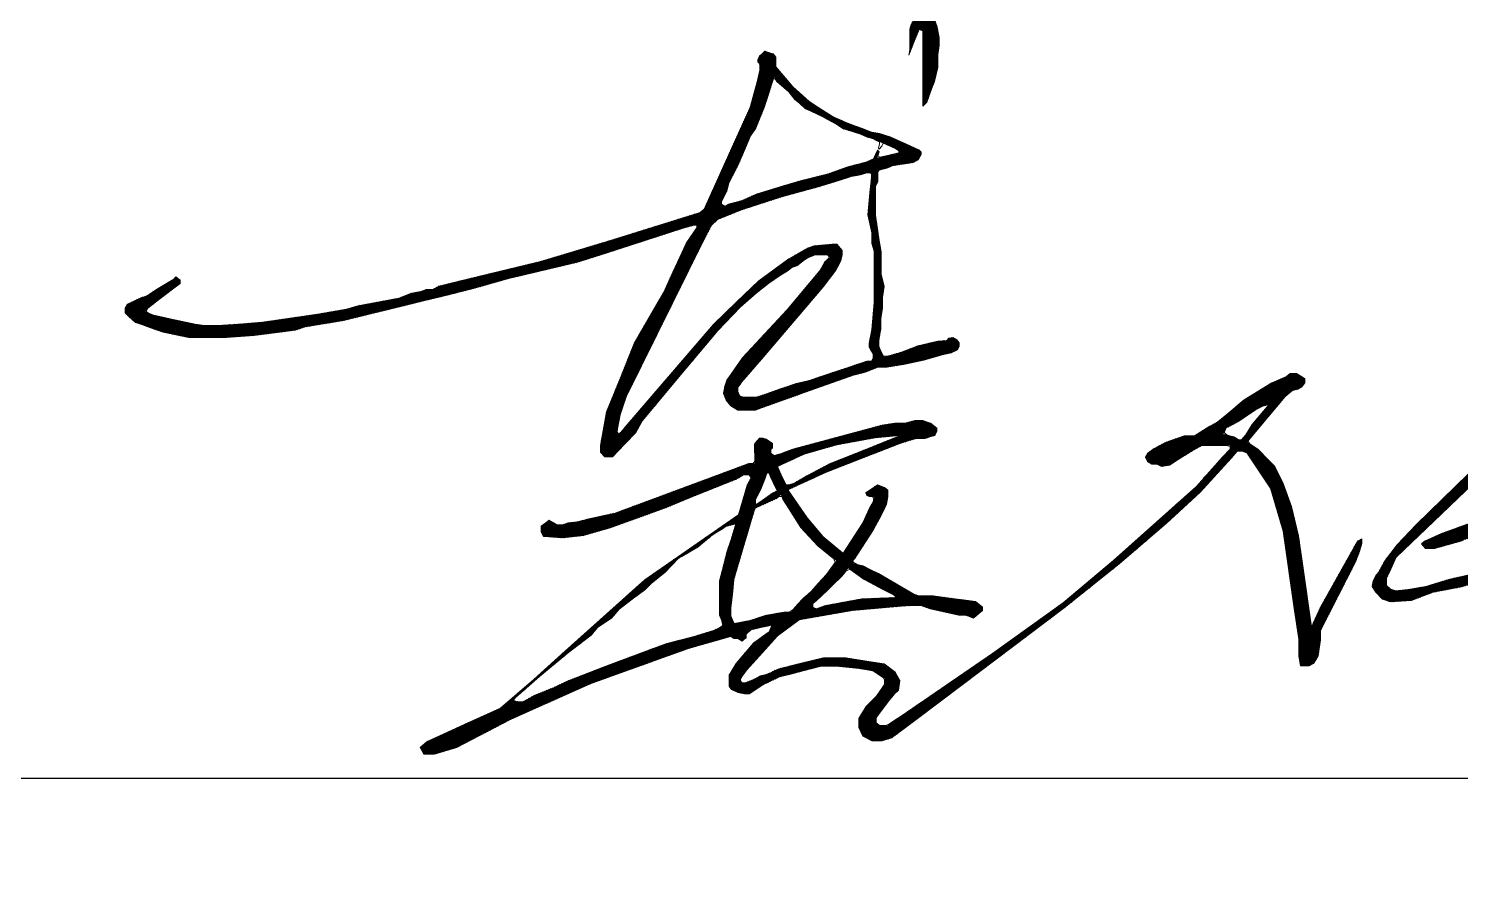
# Model space of a CAD drawing. Extents: x -149393 to 1177518, y -366685 to 296590.
# Drawn here: x 1005909 to 1008595, y 217179 to 218786 of the extents above; entities that cross this region are included whole.
import ezdxf

# ---------------------------------------------------------------- set-up
doc = ezdxf.new("R2010")
doc.units = 0
doc.header["$LTSCALE"] = 1000
doc.header["$MEASUREMENT"] = 0
doc.layers.add('LAYER6', color=6, linetype='CONTINUOUS')
doc.layers.add('PUB_TITLE', color=253, linetype='CONTINUOUS')
pattern_1 = [(45, (0, 0), (-2.24506403027, 2.24506403027), [])]

# ---------------------------------------------------------------- blocks, each defined once
blk = doc.blocks.new('trytuiyiu')
at = {"layer": 'LAYER6', "lineweight": 0}
h = blk.add_hatch(dxfattribs=at)
h.set_pattern_fill('ANSI31', color=0)
h.set_pattern_definition(pattern_1)
h.paths.add_polyline_path([(-71802226.2, -77529933.6), (-71802221.3, -77529899.8), (-71802221.3, -77529869.6), (-71802230.1, -77529825.8), (-71802235.4, -77529805.4), (-71802235.4, -77529788.1), (-71802249.9, -77529759.7), (-71802268.6, -77529746.4), (-71802285.2, -77529734.6), (-71802300, -77529734.6), (-71802315.8, -77529757), (-71802315.8, -77529772.5), (-71802315.8, -77529790.5), (-71802315.8, -77529804.2), (-71802322.6, -77529818.3), (-71802329.3, -77529839.5), (-71802329.3, -77529848.7), (-71802329.3, -77529882.2), (-71802329.3, -77529926.7), (-71802309, -77529875.1), (-71802295.3, -77529840.2), (-71802281.6, -77529845.6), (-71802281.6, -77529868.7), (-71802281.6, -77529934.3), (-71802281.6, -77529973.6), (-71802281.6, -77530053.5), (-71802281.6, -77530077.8), (-71802281.6, -77530104.2), (-71802281.6, -77530122.7), (-71802266.2, -77530107.8), (-71802251.2, -77530066.4), (-71802238.7, -77530031.9), (-71802226.2, -77529980.5)])
h.paths.add_polyline_path([(-71802922.8, -77531439.1), (-71802936.3, -77531444.6), (-71803414.8, -77531621.7), (-71803456.6, -77531631.1), (-71803512.4, -77531643.6), (-71803553.1, -77531653.6), (-71803588.2, -77531658), (-71803607.9, -77531664.6), (-71803629.7, -77531664.6), (-71803640.5, -77531658.3), (-71803658.2, -77531648), (-71803669.8, -77531658.3), (-71803687.5, -77531670.7), (-71803687.5, -77531692.2), (-71803678.6, -77531707.7), (-71803607.7, -77531713.4), (-71803532, -77531704.6), (-71803433.6, -77531676.4), (-71803229.1, -77531603.1), (-71803128.3, -77531560.5), (-71802972, -77531498.6), (-71802942.4, -77531481.6), (-71802921.7, -77531481.6), (-71802914.4, -77531491.9), (-71802928.4, -77531518.5), (-71802960, -77531628.1), (-71803306.1, -77531867.7), (-71803598.9, -77532130.8), (-71803714.5, -77532234.8), (-71803838, -77532341), (-71803970.8, -77532401.1), (-71804107.5, -77532462.8), (-71804133, -77532485.9), (-71804119.8, -77532510.5), (-71804081.2, -77532510.5), (-71803998.5, -77532485), (-71803800.3, -77532381.7), (-71803503.2, -77532249.1), (-71803144.8, -77532120.6), (-71802989.1, -77532075.9), (-71802978.1, -77532083.5), (-71802962.7, -77532083.5), (-71802946.7, -77532093.3), (-71802932.8, -77532081.8), (-71802932.8, -77532068.1), (-71802915.3, -77532052.4), (-71802904.2, -77532049.8), (-71802884.9, -77532045.2), (-71802859.6, -77532039.2), (-71802836.6, -77532033.7), (-71802847.8, -77532059), (-71802872, -77532076.5), (-71802905.6, -77532100.7), (-71802969.2, -77532175.7), (-71802995.4, -77532219.5), (-71802995.4, -77532239.4), (-71802995.4, -77532259), (-71802986.1, -77532271.8), (-71802963, -77532282.8), (-71802937.9, -77532287.9), (-71802921.5, -77532287.9), (-71802903.8, -77532276.3), (-71802870.9, -77532254.8), (-71802844.4, -77532242.1), (-71802809, -77532225.1), (-71802768.2, -77532214.7), (-71802727.3, -77532204.2), (-71802655.8, -77532186), (-71802599.3, -77532186), (-71802516.8, -77532194), (-71802464.2, -77532203.3), (-71802440.4, -77532218.8), (-71802422.7, -77532230.3), (-71802422.7, -77532253.1), (-71802430, -77532264.1), (-71802451.9, -77532296.9), (-71802490.3, -77532334.5), (-71802517, -77532378.5), (-71802517, -77532412.2), (-71802502.9, -77532443.6), (-71802469.2, -77532460.8), (-71802430.8, -77532460.8), (-71802396.5, -77532450.3), (-71802355.3, -77532419.3), (-71802311.1, -77532386), (-71802136.8, -77532254.7), (-71801951.3, -77532115), (-71801765.3, -77531974.8), (-71801557.6, -77531809.4), (-71801383.3, -77531659), (-71801259.7, -77531544.6), (-71801144.7, -77531419.4), (-71801123.3, -77531394.2), (-71801103.9, -77531394.2), (-71801086.3, -77531401.2), (-71801000.8, -77531529.7), (-71800953.6, -77531689.1), (-71800911.4, -77531981.8), (-71800896.3, -77532085.8), (-71800896.3, -77532147.9), (-71800890.1, -77532184.4), (-71800876.5, -77532184.4), (-71800857.5, -77532184.4), (-71800841.9, -77532175.7), (-71800833.4, -77532161.9), (-71800824.8, -77532147.9), (-71800816, -77532089.3), (-71800816, -77532053.9), (-71800686.7, -77531801.3), (-71800672.5, -77531763.7), (-71800663.3, -77531733.6), (-71800663.3, -77531716.4), (-71800680.1, -77531725.5), (-71800816.2, -77531968.9), (-71800843, -77532027.5), (-71800846.8, -77532040.2), (-71800850.4, -77532032.4), (-71800878.5, -77531833.9), (-71800896.6, -77531705.9), (-71800922.6, -77531597.3), (-71800954.1, -77531513.1), (-71800984.8, -77531450.2), (-71801006.1, -77531428.1), (-71801046.3, -77531386.4), (-71801085, -77531361.7), (-71801080.1, -77531352.2), (-71800946.4, -77531192.4), (-71800931.1, -77531179.8), (-71800919.6, -77531170.5), (-71800899.8, -77531166), (-71800884.5, -77531156.9), (-71800873.5, -77531142), (-71800873.5, -77531126.8), (-71800882.1, -77531121.6), (-71800904.7, -77531107.7), (-71800927.2, -77531107.7), (-71800940.8, -77531118.8), (-71800995.4, -77531142.7), (-71801096.9, -77531204.8), (-71801118.8, -77531223.1), (-71801147.8, -77531247.3), (-71801193.9, -77531286), (-71801224.1, -77531302.2), (-71801279.9, -77531337.5), (-71801318.1, -77531337.5), (-71801352.2, -77531349.3), (-71801387.3, -77531361.5), (-71801428.4, -77531383.7), (-71801452, -77531400.7), (-71801461, -77531415.7), (-71801453, -77531431.7), (-71801437.4, -77531442.1), (-71801418.6, -77531442.1), (-71801401.9, -77531450.4), (-71801372.2, -77531444.9), (-71801358.8, -77531436.2), (-71801339.7, -77531423.7), (-71801299, -77531399.3), (-71801272.9, -77531383.7), (-71801252.8, -77531373), (-71801214.5, -77531373), (-71801182.2, -77531373), (-71801149.2, -77531373), (-71801149.2, -77531386.5), (-71801177.2, -77531416.4), (-71801273.3, -77531523.4), (-71801578.7, -77531797), (-71801764.8, -77531952.9), (-71802024.1, -77532139.5), (-71802361.4, -77532369.9), (-71802387.8, -77532386.8), (-71802413.3, -77532404.6), (-71802428.7, -77532404.6), (-71802441.5, -77532404.6), (-71802448.3, -77532398.5), (-71802452.7, -77532394.6), (-71802452.7, -77532386.1), (-71802452.7, -77532376.5), (-71802445.2, -77532363.9), (-71802408.5, -77532316.5), (-71802395.9, -77532300.3), (-71802385.1, -77532288.3), (-71802371.3, -77532273.6), (-71802365.4, -77532238.1), (-71802383.2, -77532207.5), (-71802423.6, -77532177.8), (-71802487.4, -77532167.4), (-71802566, -77532154.6), (-71802646.9, -77532154.6), (-71802729.8, -77532175.2), (-71802812.3, -77532195.7), (-71802828.7, -77532202.5), (-71802842.3, -77532210.3), (-71802862.9, -77532218.3), (-71802879.4, -77532221.2), (-71802902.8, -77532233.7), (-71802916.6, -77532239.8), (-71802926.3, -77532243.2), (-71802938.8, -77532248.6), (-71802955.4, -77532242), (-71802950.6, -77532228.1), (-71802930.5, -77532200.2), (-71802895, -77532160.8), (-71802816.5, -77532073.5), (-71802737.4, -77532014.6), (-71802541.9, -77531981.2), (-71802360.9, -77531965), (-71802323.4, -77531962.7), (-71802288.1, -77531962.7), (-71802254.8, -77531974.4), (-71802216, -77531983), (-71802150.3, -77531997.5), (-71802126, -77531997.5), (-71802113.2, -77532002.2), (-71802095.3, -77532008.8), (-71802086, -77532001.2), (-71802074.4, -77531991.7), (-71802061.1, -77531980.9), (-71802061.1, -77531968.6), (-71802087.3, -77531947.4), (-71802122.3, -77531942.8), (-71802182.8, -77531934.7), (-71802243.3, -77531926.7), (-71802296.1, -77531926.7), (-71802314.1, -77531920.6), (-71802343.6, -77531903.6), (-71802445.1, -77531845), (-71802475.6, -77531830), (-71802500.7, -77531816.7), (-71802537.4, -77531807.8), (-71802537.4, -77531794.3), (-71802532.9, -77531790), (-71802521.9, -77531772.9), (-71802463.2, -77531681.8), (-71802440.6, -77531641.7), (-71802426.8, -77531613.4), (-71802415.3, -77531589.6), (-71802410.5, -77531561.7), (-71802410.5, -77531537.9), (-71802422.5, -77531528.2), (-71802447.1, -77531518.4), (-71802457.5, -77531523.9), (-71802468.1, -77531531.3), (-71802491.4, -77531547.6), (-71802487.2, -77531557.4), (-71802479.1, -77531560.5), (-71802459.6, -77531560.5), (-71802464.6, -77531581.2), (-71802476.4, -77531600.8), (-71802503.1, -77531660.2), (-71802574.6, -77531770.4), (-71802648.1, -77531709.3), (-71802707.8, -77531640), (-71802778.8, -77531536.4), (-71802636, -77531470.7), (-71802365.4, -77531365.5), (-71802331.6, -77531355.1), (-71802304.5, -77531346.6), (-71802272.1, -77531346.6), (-71802255.2, -77531341.3), (-71802237, -77531335.5), (-71802229.4, -77531320), (-71802229.4, -77531308.5), (-71802253.5, -77531291.2), (-71802281.6, -77531281.4), (-71802311.3, -77531281.4), (-71802348, -77531290.9), (-71802367.5, -77531290.9), (-71802383.9, -77531290.9), (-71802431.7, -77531297.8), (-71802756.9, -77531385.8), (-71802780.8, -77531394.2), (-71802806.1, -77531403.7), (-71802815, -77531406.1), (-71802829.4, -77531410.1), (-71802841.7, -77531401.7), (-71802841.7, -77531393), (-71802841.7, -77531387.8), (-71802834.7, -77531381.9), (-71802834.7, -77531365.5), (-71802859, -77531349.7), (-71802870.1, -77531345.9), (-71802883.1, -77531345.9), (-71802901.2, -77531367.5), (-71802901.2, -77531397.4), (-71802900.3, -77531405.1), (-71802900.3, -77531417.6), (-71802900.3, -77531439.1)])
h.paths.add_polyline_path([(-71802855.2, -77531473.2), (-71802848.8, -77531473.2), (-71802842, -77531489.5), (-71802823.7, -77531528.1), (-71802818, -77531540.1), (-71802834.8, -77531548.1), (-71802869.5, -77531572.6), (-71802884.1, -77531582.9), (-71802897.6, -77531589.9), (-71802897.6, -77531572.2), (-71802877.7, -77531533.7), (-71802863.9, -77531496.6), (-71802858.5, -77531482.1)], flags=16)
h.paths.add_polyline_path([(-71802817.2, -77531450.3), (-71802719.1, -77531404.9), (-71802597.8, -77531370.3), (-71802458.3, -77531345), (-71802365.9, -77531335.8), (-71802375.4, -77531341.3), (-71802415.8, -77531357.3), (-71802507.3, -77531393.7), (-71802622.4, -77531439.5), (-71802706.4, -77531483), (-71802754.5, -77531511.6), (-71802783.8, -77531520.6), (-71802790.9, -77531507.2), (-71802802.8, -77531481.3)], flags=16)
h.paths.add_polyline_path([(-71802796.6, -77531570.9), (-71802774.9, -77531605.1), (-71802730.4, -77531675.1), (-71802668, -77531742.3), (-71802599.3, -77531798.5), (-71802635.9, -77531847.7), (-71802666.7, -77531881.7), (-71802693.2, -77531910.8), (-71802723.9, -77531937.4), (-71802740.1, -77531955.7), (-71802767.4, -77531986.4), (-71802792.3, -77531986.4), (-71802815.8, -77531990.8), (-71802862.1, -77531999.5), (-71802917.1, -77532017.3), (-71802976.1, -77532029.2), (-71802978.3, -77532022.3), (-71802983.3, -77532012.5), (-71802989.2, -77532000.9), (-71802989.2, -77531987.1), (-71802989.2, -77531972.7), (-71802986.3, -77531952.8), (-71802981.9, -77531909.9), (-71802977.5, -77531866.4), (-71802961.1, -77531811.7), (-71802947.7, -77531766.4), (-71802904.6, -77531620.7), (-71802899.5, -77531604.3), (-71802888.8, -77531599.4), (-71802821.2, -77531568.7), (-71802803.8, -77531555.6)], flags=16)
h.paths.add_polyline_path([(-71802970.7, -77531661.3), (-71802987.5, -77531719.4), (-71803003.5, -77531765.9), (-71803016.3, -77531816.5), (-71803030.2, -77531871.4), (-71803030.2, -77531940), (-71803030.2, -77531997.6), (-71803022.2, -77532018.3), (-71803018.7, -77532036.4), (-71803030.1, -77532044.4), (-71803052, -77532054.6), (-71803128.7, -77532078.1), (-71803224.5, -77532102), (-71803278.7, -77532122.3), (-71803448.7, -77532185.9), (-71803591.2, -77532240.8), (-71803642.6, -77532265), (-71803713.3, -77532293.5), (-71803739.6, -77532308.4), (-71803754.8, -77532316.7), (-71803781.4, -77532316.7), (-71803789.4, -77532310.5), (-71803782.3, -77532301.4), (-71803694.3, -77532223.9), (-71803591.9, -77532139.4), (-71803559.6, -77532114.8), (-71803503.8, -77532072.2), (-71803479.5, -77532043.8), (-71803428.7, -77532008.9), (-71803400.4, -77531975.9), (-71803352, -77531939.2), (-71803305.9, -77531904.2), (-71803282.4, -77531881.3), (-71803256.4, -77531860.4), (-71803230.2, -77531839.4), (-71803207.4, -77531815.4), (-71803182.9, -77531789.7), (-71803163.7, -77531778.4), (-71803148.1, -77531769.2), (-71803108.7, -77531746.1), (-71803052, -77531699.3), (-71803019.7, -77531679.3), (-71803009.5, -77531672), (-71802994.6, -77531667.9)], flags=16)
h.paths.add_polyline_path([(-71802497.6, -77531866.1), (-71802460.5, -77531885.9), (-71802428.5, -77531903), (-71802389.9, -77531923.5), (-71802383.2, -77531927), (-71802383.2, -77531932.4), (-71802408.1, -77531933.5), (-71802505.9, -77531938.1), (-71802566.5, -77531949.1), (-71802639, -77531962.3), (-71802674, -77531974.1), (-71802686.9, -77531968.2), (-71802686.9, -77531954.8), (-71802674.1, -77531945.7), (-71802654.9, -77531927.1), (-71802633.9, -77531906.8), (-71802615.6, -77531889.1), (-71802579.2, -77531853.9), (-71802555.8, -77531824.4)], flags=16)
h.paths.add_polyline_path([(-71801163.5, -77531308.4), (-71801149.2, -77531301.1), (-71801120, -77531286.3), (-71801097, -77531270.3), (-71801056.1, -77531241.9), (-71801028.1, -77531227.8), (-71801005.6, -77531222.1), (-71801012.1, -77531229.9), (-71801025.7, -77531245.9), (-71801067.8, -77531295.4), (-71801090.7, -77531333.4), (-71801109.9, -77531355.3), (-71801135.1, -77531340.9), (-71801173.7, -77531331.1)], flags=16)
h.paths.add_polyline_path([(-71799848.2, -77531029.3), (-71800050.9, -77531250), (-71800174.7, -77531368), (-71800204.8, -77531392), (-71800232.9, -77531401.4), (-71800257.9, -77531418.9), (-71800267.2, -77531435.4), (-71800267.2, -77531449.9), (-71800260.1, -77531460.7), (-71800270.8, -77531477.2), (-71800463.1, -77531665.2), (-71800533.1, -77531738.4), (-71800580.8, -77531799.8), (-71800602.3, -77531840.7), (-71800613.2, -77531854.7), (-71800622.1, -77531873.2), (-71800626.2, -77531892.1), (-71800612.7, -77531913.4), (-71800587.6, -77531938.5), (-71800559.2, -77531949.3), (-71800481.2, -77531943.9), (-71800445.9, -77531930.6), (-71800400.7, -77531913.7), (-71800296.5, -77531894.1), (-71800188.5, -77531863.3), (-71800135.6, -77531848.2), (-71800022.2, -77531815.9), (-71799964.5, -77531793.7), (-71799926.9, -77531780.3), (-71799892.4, -77531767.9), (-71799875.7, -77531783), (-71799915.8, -77532265.3), (-71799936.2, -77532469.4), (-71799936.2, -77532604.8), (-71799952.6, -77532932.3), (-71799952.6, -77532967.9), (-71799952.6, -77532983.9), (-71799947.6, -77532993.1), (-71799934.8, -77532993.1), (-71799910.1, -77532781.7), (-71799837.2, -77531864.8), (-71799828.8, -77531778.9), (-71799818.1, -77531738.2), (-71799778.6, -77531725.3), (-71799385.3, -77531571.8), (-71799197, -77531512), (-71799118.3, -77531486.2), (-71799077.2, -77531468.4), (-71799033.6, -77531458.3), (-71799009.1, -77531444.3), (-71798993.9, -77531429.1), (-71798993.9, -77531408), (-71799026.1, -77531380.4), (-71799082.4, -77531362.6), (-71799168.3, -77531362.6), (-71799291.3, -77531377), (-71799393.1, -77531389), (-71799584.3, -77531439), (-71799746.8, -77531493.9), (-71799793, -77531514.7), (-71799800.2, -77531501.4), (-71799795.5, -77531489.6), (-71799783.2, -77531484.1), (-71799674.8, -77531435.4), (-71799613.4, -77531397.4), (-71799574.1, -77531342.3), (-71799574.1, -77531328.5), (-71799584, -77531308), (-71799601.4, -77531300.6), (-71799628.9, -77531289), (-71799653.1, -77531289), (-71799722.5, -77531294.6), (-71799772.9, -77531302.1), (-71799791.8, -77531293.9), (-71799760.7, -77531101.8), (-71799745.8, -77531009.6), (-71799745.8, -77530957.7), (-71799729, -77530911.7), (-71799632.7, -77530792.7), (-71799307, -77530309.8), (-71799161.4, -77530065), (-71799067, -77529880.7), (-71798995.4, -77529668.2), (-71798975.8, -77529592.6), (-71798969.2, -77529547.8), (-71798969.2, -77529487.3), (-71798969.2, -77529445.1), (-71798992.3, -77529375.1), (-71799016.3, -77529332.6), (-71799039.9, -77529291), (-71799097.3, -77529242.4), (-71799147.3, -77529214.4), (-71799196.9, -77529186.7), (-71799235.5, -77529171.7), (-71799294.6, -77529161.1), (-71799370.5, -77529147.5), (-71799471.3, -77529137.5), (-71799518.7, -77529137.5), (-71799550.8, -77529124.6), (-71799576, -77529136.8), (-71799576, -77529161.9), (-71799566, -77529188.7), (-71799562.7, -77529196.4), (-71799553.6, -77529196.4), (-71799546.5, -77529210.2), (-71799553, -77529230.2), (-71799599.7, -77529401), (-71799652.1, -77529712.5), (-71799738, -77530454.6), (-71799780, -77530829.8), (-71799789.8, -77530924.9), (-71799789.8, -77530954.3), (-71799809.5, -77530963.8), (-71799825.1, -77530963.8), (-71799841, -77530967.3), (-71799873.9, -77530974.5), (-71799896.9, -77530988.7), (-71799920, -77531003), (-71799920, -77531021.8), (-71799899, -77531021.8), (-71799879.7, -77531008), (-71799853.6, -77531008), (-71799841.5, -77531008), (-71799841.5, -77531020.6)])
h.paths.add_polyline_path([(-71799816.4, -77531103), (-71799809.4, -77531103), (-71799814.3, -77531133.1), (-71799818.7, -77531160.4), (-71799826.5, -77531253), (-71799831, -77531292.3), (-71799842.3, -77531304.8), (-71799866.2, -77531313.1), (-71799915.4, -77531330), (-71799982, -77531352.9), (-71800043.7, -77531360.4), (-71800091, -77531374.5), (-71800117.5, -77531391.6), (-71800117.5, -77531373.4), (-71800096.3, -77531356.7), (-71800045.4, -77531316.8), (-71799962.8, -77531252.2), (-71799826.6, -77531117.7)], flags=16)
h.paths.add_polyline_path([(-71799726.4, -77530862.4), (-71799730.4, -77530857.8), (-71799730.4, -77530832.8), (-71799717.5, -77530635.6), (-71799687.7, -77530370.7), (-71799672.3, -77530230.8), (-71799641, -77530024.3), (-71799619.9, -77529764.1), (-71799595.3, -77529632.6), (-71799566.8, -77529480.4), (-71799539.4, -77529387.1), (-71799511.2, -77529291.1), (-71799490.4, -77529243.5), (-71799472.6, -77529203), (-71799468.6, -77529185.8), (-71799454.4, -77529185.8), (-71799399.1, -77529191.5), (-71799326.1, -77529199), (-71799259.1, -77529212.2), (-71799201.7, -77529238.3), (-71799139.3, -77529270.5), (-71799114.7, -77529287.7), (-71799087.8, -77529306.5), (-71799068.8, -77529333.2), (-71799040.4, -77529373.2), (-71799019.9, -77529413.8), (-71799002.8, -77529466.3), (-71799002.8, -77529518.7), (-71799011.7, -77529583.4), (-71799033.4, -77529660.3), (-71799061.1, -77529745.5), (-71799091.8, -77529840.1), (-71799120.8, -77529900.6), (-71799166.4, -77529995.8), (-71799212.6, -77530092.1), (-71799284, -77530209.9), (-71799339.2, -77530300.8), (-71799420, -77530434), (-71799513.1, -77530571.3), (-71799613.2, -77530713.3), (-71799664.7, -77530786.3), (-71799714.1, -77530847.2)], flags=16)
h.paths.add_polyline_path([(-71799848.4, -77531350), (-71799837.8, -77531354), (-71799843.5, -77531369), (-71799842.1, -77531425.7), (-71799842.1, -77531454), (-71799858.7, -77531477), (-71799936, -77531514), (-71800022.1, -77531551.4), (-71800124.2, -77531595.8), (-71800170.1, -77531624.6), (-71800251.6, -77531654.2), (-71800370.2, -77531697.2), (-71800433.3, -77531725.7), (-71800443.9, -77531734.9), (-71800428.6, -77531752.6), (-71800396.1, -77531752.6), (-71800298.6, -77531725.5), (-71800240.3, -77531703.9), (-71800164.5, -77531675.8), (-71800034.5, -77531627.6), (-71799933.7, -77531590.2), (-71799895.6, -77531579.4), (-71799867.4, -77531564), (-71799858.3, -77531564), (-71799858.3, -77531584.7), (-71799864.4, -77531621.1), (-71799864.4, -77531690.3), (-71799864.4, -77531718.3), (-71799876.3, -77531731.5), (-71799900.1, -77531739.6), (-71799943.7, -77531754.6), (-71800063.5, -77531795.8), (-71800198.7, -77531833.5), (-71800343.7, -77531866.1), (-71800427.7, -77531892.4), (-71800493.4, -77531903.5), (-71800538.3, -77531908.1), (-71800557.6, -77531902.3), (-71800572.3, -77531888.5), (-71800572.3, -77531861.5), (-71800562.3, -77531839.6), (-71800537.1, -77531784.6), (-71800453.8, -77531704.7), (-71800343, -77531598.4), (-71800200.1, -77531461.4), (-71800147.5, -77531427.6), (-71800102.8, -77531420.3), (-71799993.2, -77531390.2), (-71799940.9, -77531379.1), (-71799862.9, -77531356.3)], flags=16)
h.paths.add_polyline_path([(-71799773.8, -77531350.4), (-71799739, -77531350.4), (-71799710.9, -77531342.2), (-71799690.2, -77531332.8), (-71799660.1, -77531332.8), (-71799635.3, -77531332.8), (-71799646.7, -77531350.1), (-71799659.3, -77531369.3), (-71799684.7, -77531383.5), (-71799720.4, -77531403.4), (-71799750.5, -77531417.8), (-71799780.3, -77531442.4), (-71799798.7, -77531447.6), (-71799798.7, -77531434.9), (-71799792.1, -77531412.6), (-71799792.1, -77531383.5), (-71799785.6, -77531359.9)], flags=16)
h.paths.add_polyline_path([(-71799604.6, -77531476.4), (-71799461.7, -77531434.4), (-71799402.2, -77531420.7), (-71799346, -77531413.3), (-71799251.9, -77531400.9), (-71799193.7, -77531400.9), (-71799147.8, -77531394.3), (-71799102.4, -77531394.3), (-71799075.6, -77531404.4), (-71799055.4, -77531413.3), (-71799062.8, -77531430.2), (-71799086.3, -77531430.2), (-71799105.2, -77531443.6), (-71799132.2, -77531452.9), (-71799212.5, -77531480.6), (-71799288, -77531507.3), (-71799488.2, -77531578.2), (-71799679, -77531645.7), (-71799731.6, -77531665.9), (-71799767.9, -77531680.1), (-71799789, -77531699.4), (-71799806.9, -77531710.6), (-71799816.8, -77531706.5), (-71799816.8, -77531671.9), (-71799816.8, -77531637.6), (-71799806.4, -77531586.7), (-71799805, -77531579.5), (-71799798.9, -77531555.4), (-71799782.5, -77531535.1), (-71799751.3, -77531528.2), (-71799698.5, -77531504.1)], flags=16)
h.paths.add_polyline_path([(-71799905.4, -77531529.6), (-71799877.7, -77531538.4), (-71799885.6, -77531543.8), (-71799908.9, -77531549.5), (-71799965, -77531573.5), (-71800023.1, -77531593.5), (-71800083.1, -77531621.3), (-71800061.3, -77531603), (-71800006, -77531576), (-71799947.2, -77531553.7)], flags=16)
h = blk.add_hatch(dxfattribs=at)
h.set_pattern_fill('ANSI31', color=0)
h.set_pattern_definition(pattern_1)
h.paths.add_polyline_path([(-71803087.2, -77530502.7), (-71803101.6, -77530514.5), (-71803444.1, -77530621.1), (-71803689.7, -77530695.1), (-71803838, -77530730.9), (-71803984.4, -77530766.3), (-71804063.8, -77530785.5), (-71804088.2, -77530798.1), (-71804111.9, -77530798.1), (-71804130.4, -77530806.2), (-71804165.4, -77530812), (-71804212.2, -77530830.4), (-71804297.2, -77530846.1), (-71804362.5, -77530858.1), (-71804404.6, -77530871), (-71804510.2, -77530888.8), (-71804713.8, -77530918.8), (-71804801.8, -77530925.4), (-71804879.9, -77530931.2), (-71804928.5, -77530931.2), (-71804962.5, -77530926.1), (-71805037.4, -77530910.2), (-71805128.7, -77530889.4), (-71805144.6, -77530878.9), (-71805137, -77530867), (-71805108.2, -77530844.9), (-71805076.1, -77530820.4), (-71805036.3, -77530789.9), (-71805018.2, -77530776.1), (-71805018.2, -77530763.8), (-71805033.6, -77530751.2), (-71805041.5, -77530760.5), (-71805055.2, -77530768.6), (-71805080.8, -77530783.6), (-71805104.3, -77530798.7), (-71805139.2, -77530821.2), (-71805162.9, -77530828.4), (-71805212, -77530852.4), (-71805220.8, -77530867.6), (-71805220.8, -77530884.3), (-71805206.3, -77530897.3), (-71805182, -77530919.3), (-71805148.9, -77530931.5), (-71805085.3, -77530954.8), (-71805040.3, -77530964), (-71804987.3, -77530974.8), (-71804925.8, -77530974.8), (-71804847.2, -77530974.8), (-71804746.5, -77530968.1), (-71804658.7, -77530956.7), (-71804593.6, -77530948.3), (-71804556.7, -77530936.2), (-71804416.5, -77530913.1), (-71804331.3, -77530892.1), (-71804245.3, -77530871), (-71804184.4, -77530855.9), (-71804125.6, -77530841.5), (-71804048.5, -77530822.5), (-71803941.7, -77530796.2), (-71803807.2, -77530757.4), (-71803718.3, -77530736.7), (-71803553.7, -77530698.2), (-71803452.1, -77530665.4), (-71803164.3, -77530572.5), (-71803114, -77530558.7), (-71803114, -77530570.6), (-71803151.8, -77530625.9), (-71803202, -77530734.6), (-71803236.9, -77530810.2), (-71803268, -77530863.9), (-71803345.3, -77530997.8), (-71803398.3, -77531129.3), (-71803446.3, -77531248.5), (-71803469.1, -77531372.9), (-71803469.1, -77531398.1), (-71803452.8, -77531414.5), (-71803424.9, -77531414.5), (-71803405, -77531393.8), (-71803377.9, -77531365.6), (-71803338.8, -77531324.9), (-71803314.1, -77531280.7), (-71803198.4, -77531142.4), (-71803037.1, -77530949.4), (-71802954.1, -77530863.1), (-71802895.6, -77530811.9), (-71802849, -77530774.8), (-71802805.6, -77530745.1), (-71802780.9, -77530730.6), (-71802764.5, -77530717.3), (-71802745.8, -77530711.1), (-71802708.5, -77530681.8), (-71802686.2, -77530674.4), (-71802679.7, -77530670), (-71802656.3, -77530670), (-71802632.3, -77530670), (-71802624.3, -77530680.5), (-71802642.1, -77530697), (-71802661.1, -77530729.7), (-71802781.4, -77530873.4), (-71802945.6, -77531050.5), (-71802987.8, -77531109.8), (-71803003.1, -77531132.4), (-71803011.1, -77531154.4), (-71803015.7, -77531181.7), (-71803006.2, -77531206.2), (-71802988.9, -77531227.1), (-71802962.6, -77531242.3), (-71802931.7, -77531242.3), (-71802897.3, -77531242.3), (-71802872.4, -77531233.3), (-71802833.5, -77531219.4), (-71802776.5, -77531198.9), (-71802536.7, -77531114.1), (-71802493, -77531102.7), (-71802447.6, -77531084.6), (-71802413.5, -77531084.6), (-71802346.7, -77531073.2), (-71802277.6, -77531058.1), (-71802209.5, -77531039), (-71802177.4, -77531031.9), (-71802154.1, -77531020.1), (-71802147, -77531007.3), (-71802147, -77530994.7), (-71802156, -77530984.3), (-71802170.3, -77530974.7), (-71802185.1, -77530978.1), (-71802193.3, -77530985.7), (-71802225.9, -77530988.8), (-71802299.3, -77531006.3), (-71802359.9, -77531029.3), (-71802423.6, -77531047.6), (-71802443.8, -77531012), (-71802443.8, -77530988.5), (-71802441.8, -77530977.1), (-71802436, -77530943.5), (-71802436, -77530904.6), (-71802430.4, -77530867.9), (-71802430.4, -77530828), (-71802424.1, -77530787), (-71802435.4, -77530741.4), (-71802435.4, -77530696.5), (-71802435.4, -77530660), (-71802444.1, -77530602.5), (-71802448.2, -77530574.9), (-71802455.8, -77530524.9), (-71802455.8, -77530483.9), (-71802455.8, -77530448.3), (-71802455.8, -77530418), (-71802447.4, -77530401.4), (-71802447.4, -77530359.6), (-71802409.7, -77530350.2), (-71802393.9, -77530342.7), (-71802365.5, -77530338.3), (-71802339, -77530334.2), (-71802317, -77530330.8), (-71802298, -77530321), (-71802287.1, -77530300.5), (-71802287.1, -77530292.7), (-71802295.4, -77530284), (-71802341.9, -77530263), (-71802401.3, -77530236.2), (-71802440.9, -77530223.6), (-71802470.1, -77530218.5), (-71802503.6, -77530205.8), (-71802552.1, -77530187.5), (-71802613.9, -77530160.8), (-71802664.7, -77530128.8), (-71802700.4, -77530106.3), (-71802724.2, -77530084.2), (-71802759.8, -77530051.2), (-71802787.4, -77530019.3), (-71802822.4, -77529978), (-71802822.4, -77529942.4), (-71802832.9, -77529930.7), (-71802844.6, -77529926.5), (-71802863.1, -77529919.8), (-71802885.2, -77529943.1), (-71802889.2, -77529952.6), (-71802889.2, -77529959.1), (-71802881.8, -77529966.9), (-71802881.8, -77529990.4), (-71802892.5, -77530038.7), (-71802899.9, -77530064.3), (-71802907.5, -77530091), (-71802917.9, -77530127.6), (-71802978.8, -77530262.7), (-71803035.5, -77530388.2)])
h.paths.add_polyline_path([(-71802948.8, -77531139.8), (-71802962.6, -77531158.4), (-71802962.6, -77531174.7), (-71802955, -77531189.8), (-71802942.4, -77531195.5), (-71802919.1, -77531195.5), (-71802895.5, -77531195.5), (-71802867.2, -77531185.7), (-71802833.7, -77531174.2), (-71802751.6, -77531146), (-71802699.6, -77531133.7), (-71802645.5, -77531115.5), (-71802593.9, -77531098.1), (-71802556.2, -77531085.4), (-71802524.6, -77531074.8), (-71802502.5, -77531067.3), (-71802487.9, -77531062.4), (-71802470.1, -77531062.4), (-71802464.4, -77531051), (-71802464.4, -77531035.3), (-71802474.2, -77531019.5), (-71802479.4, -77531011), (-71802479.4, -77530997.1), (-71802469.3, -77530946.1), (-71802460.2, -77530846), (-71802460.2, -77530714.5), (-71802460.2, -77530656.5), (-71802469.2, -77530629.4), (-71802469.2, -77530589.6), (-71802476.3, -77530556.5), (-71802483.5, -77530522.7), (-71802474.8, -77530428.4), (-71802470.9, -77530386), (-71802470.9, -77530372.3), (-71802477.7, -77530368.3), (-71802487.9, -77530368.3), (-71802511.5, -77530375.7), (-71802545.6, -77530382), (-71802574.2, -77530391.4), (-71802594.3, -77530398), (-71802633.2, -77530410), (-71802666.8, -77530420.4), (-71802802, -77530457.5), (-71802948.8, -77530504.9), (-71803003.4, -77530526.5), (-71803038.4, -77530540.3), (-71803059.5, -77530561.6), (-71803088.9, -77530617.6), (-71803374.5, -77531193.4), (-71803396.6, -77531260), (-71803407.9, -77531323.3), (-71803401, -77531330.7), (-71803392.1, -77531322.5), (-71803378.2, -77531305.3), (-71803052.9, -77530927.5), (-71802966, -77530843.7), (-71802885.9, -77530766.4), (-71802775.1, -77530685.8), (-71802706.6, -77530645.8), (-71802681.4, -77530637), (-71802641.6, -77530633.8), (-71802615.2, -77530631.6), (-71802598.4, -77530631.6), (-71802578.7, -77530655.2), (-71802578.7, -77530671.6), (-71802583, -77530691.1), (-71802590, -77530704.8), (-71802601.3, -77530726.9), (-71802648.7, -77530788.5), (-71802876.3, -77531054.9)], flags=16)
h.paths.add_polyline_path([(-71803023.6, -77530484.4), (-71803023.6, -77530474.8), (-71803015.9, -77530459.6), (-71803003.9, -77530436), (-71802996.2, -77530406.9), (-71802982.2, -77530380), (-71802962.6, -77530342), (-71802937.3, -77530282.4), (-71802916.1, -77530232.4), (-71802896.8, -77530203.7), (-71802879.1, -77530161.3), (-71802865.5, -77530128.4), (-71802854.8, -77530094.7), (-71802847.5, -77530071.6), (-71802837.2, -77530039.1), (-71802828.8, -77530016.2), (-71802818.9, -77530032.2), (-71802775.5, -77530070.3), (-71802753, -77530098), (-71802736.3, -77530112.5), (-71802713.4, -77530132.5), (-71802691.4, -77530142.6), (-71802670.6, -77530152.2), (-71802652.6, -77530161.6), (-71802635.6, -77530170.5), (-71802597.8, -77530190.2), (-71802574.1, -77530206.9), (-71802538.4, -77530217.3), (-71802510.8, -77530226.1), (-71802486.4, -77530236.9), (-71802466.2, -77530242.3), (-71802450.9, -77530251), (-71802427.8, -77530259.1), (-71802427.9, -77530259.4), (-71802415.8, -77530264.6), (-71802399.6, -77530271.5), (-71802369.6, -77530284.3), (-71802369.6, -77530295.4), (-71802380.4, -77530297.8), (-71802391.6, -77530300.3), (-71802415.8, -77530305.6), (-71802449.2, -77530313.1), (-71802442, -77530290.8), (-71802448.5, -77530285.5), (-71802462.8, -77530316.7), (-71802490.8, -77530329.5), (-71802557.3, -77530345.9), (-71802629, -77530371.9), (-71802732.4, -77530397.8), (-71802799, -77530418), (-71802894.9, -77530447.2), (-71802946.2, -77530470), (-71802997, -77530484.4), (-71803010.3, -77530491.2)], flags=16)
at = {"layer": 'LAYER6', "color": 0, "lineweight": 0}
for points in [[(-71800296.5, -77531894.1), (-71800400.7, -77531913.7), (-71800445.9, -77531930.6), (-71800481.2, -77531943.9), (-71800559.2, -77531949.3), (-71800587.6, -77531938.5), (-71800612.7, -77531913.4), (-71800626.2, -77531892.1), (-71800622.1, -77531873.2), (-71800613.2, -77531854.7), (-71800602.3, -77531840.7), (-71800580.8, -77531799.8), (-71800533.1, -77531738.4), (-71800463.1, -77531665.2), (-71800270.8, -77531477.2)], [(-71802332.6, -77529935.1), (-71802309, -77529875.1), (-71802295.3, -77529840.2), (-71802281.6, -77529845.6), (-71802281.6, -77529868.7), (-71802281.6, -77529934.3), (-71802281.6, -77529973.6), (-71802281.6, -77530053.5), (-71802281.6, -77530077.8), (-71802281.6, -77530104.2), (-71802281.6, -77530122.7), (-71802266.2, -77530107.8), (-71802251.2, -77530066.4), (-71802238.7, -77530031.9), (-71802226.2, -77529980.5), (-71802226.2, -77529933.6), (-71802221.3, -77529899.8), (-71802221.3, -77529869.6), (-71802230.1, -77529825.8)], [(-71802322.6, -77529818.3), (-71802329.3, -77529839.5), (-71802329.3, -77529848.7), (-71802329.3, -77529882.2), (-71802329.3, -77529915.8), (-71802332.6, -77529935.1)], [(-71805033.6, -77530751.2), (-71805018.2, -77530763.8), (-71805018.2, -77530776.1), (-71805036.3, -77530789.9), (-71805076.1, -77530820.4), (-71805108.2, -77530844.9), (-71805137, -77530867), (-71805141.8, -77530874.6), (-71805141.8, -77530880.7), (-71805131.8, -77530887.3), (-71805114.5, -77530892.6), (-71805037.4, -77530910.2), (-71804962.5, -77530926.1), (-71804928.5, -77530931.2), (-71804879.9, -77530931.2), (-71804801.8, -77530925.4), (-71804713.8, -77530918.8), (-71804510.2, -77530888.8), (-71804404.6, -77530871), (-71804362.5, -77530858.1), (-71804297.2, -77530846.1), (-71804212.2, -77530830.4), (-71804165.4, -77530812), (-71804130.4, -77530806.2), (-71804111.9, -77530798.1), (-71804088.2, -77530798.1), (-71804063.8, -77530785.5), (-71803984.4, -77530766.3), (-71803838, -77530730.9), (-71803689.7, -77530695.1), (-71803444.1, -77530621.1), (-71803101.6, -77530514.5), (-71803087.2, -77530502.7), (-71803035.5, -77530388.2), (-71802978.8, -77530262.7), (-71802917.9, -77530127.6), (-71802907.5, -77530091), (-71802899.9, -77530064.3), (-71802892.5, -77530038.7), (-71802881.8, -77529990.4), (-71802881.8, -77529972), (-71802884.2, -77529964.4), (-71802889.2, -77529959.1), (-71802889.2, -77529952.6), (-71802883.1, -77529937.9), (-71802876.4, -77529933.7), (-71802863.1, -77529919.8), (-71802844.6, -77529926.5), (-71802832.9, -77529930.7), (-71802822.4, -77529942.4), (-71802822.4, -77529978), (-71802787.4, -77530019.3), (-71802759.8, -77530051.2), (-71802724.2, -77530084.2), (-71802700.4, -77530106.3), (-71802664.7, -77530128.8), (-71802613.9, -77530160.8), (-71802552.1, -77530187.5), (-71802503.6, -77530205.8), (-71802470.1, -77530218.5), (-71802440.9, -77530223.6), (-71802401.3, -77530236.2), (-71802341.9, -77530263), (-71802295.4, -77530284), (-71802287.1, -77530292.7), (-71802287.1, -77530300.5), (-71802298, -77530321), (-71802317, -77530330.8), (-71802339, -77530334.2), (-71802365.5, -77530338.3), (-71802393.9, -77530342.7), (-71802409.7, -77530350.2), (-71802441.7, -77530358.2), (-71802447.4, -77530364.7), (-71802447.4, -77530401.4), (-71802455.8, -77530418), (-71802455.8, -77530448.3), (-71802455.8, -77530448.3), (-71802455.8, -77530483.9), (-71802455.8, -77530524.9), (-71802448.2, -77530574.9), (-71802444.1, -77530602.5), (-71802435.4, -77530660), (-71802435.4, -77530696.5), (-71802435.4, -77530741.4), (-71802424.1, -77530787), (-71802430.4, -77530828), (-71802430.4, -77530867.9), (-71802436, -77530904.6), (-71802436, -77530943.5), (-71802441.8, -77530977.1), (-71802443.8, -77530988.5), (-71802443.8, -77531006.7), (-71802436.3, -77531025.2), (-71802425.9, -77531043.7), (-71802409.9, -77531043.7), (-71802359.9, -77531029.3), (-71802299.3, -77531006.3), (-71802225.9, -77530988.8), (-71802193.3, -77530985.7), (-71802185.1, -77530978.1), (-71802170.3, -77530974.7), (-71802156, -77530984.3), (-71802147, -77530994.7), (-71802147, -77531007.3), (-71802154.1, -77531020.1), (-71802177.4, -77531031.9), (-71802209.5, -77531039), (-71802277.6, -77531058.1), (-71802346.7, -77531073.2), (-71802413.5, -77531084.6), (-71802447.6, -77531084.6), (-71802493, -77531102.7), (-71802536.7, -77531114.1), (-71802776.5, -77531198.9), (-71802833.5, -77531219.4), (-71802872.4, -77531233.3), (-71802897.3, -77531242.3), (-71802931.7, -77531242.3), (-71802962.6, -77531242.3), (-71802988.9, -77531227.1), (-71803006.2, -77531206.2), (-71803015.7, -77531181.7), (-71803011.1, -77531154.4), (-71803003.1, -77531132.4), (-71802987.8, -77531109.8), (-71802945.6, -77531050.5), (-71802781.4, -77530873.4), (-71802661.1, -77530729.7), (-71802642.1, -77530697), (-71802629.3, -77530685.1), (-71802626.3, -77530677.9), (-71802629.8, -77530673.3), (-71802635.4, -77530670), (-71802656.3, -77530670), (-71802672.3, -77530670), (-71802679.7, -77530670), (-71802686.2, -77530674.4), (-71802701.7, -77530679.6), (-71802717.6, -77530689), (-71802745.8, -77530711.1), (-71802764.5, -77530717.3), (-71802780.9, -77530730.6), (-71802805.6, -77530745.1), (-71802849, -77530774.8), (-71802895.6, -77530811.9), (-71802954.1, -77530863.1), (-71803037.1, -77530949.4), (-71803198.4, -77531142.4), (-71803314.1, -77531280.7), (-71803338.8, -77531324.9), (-71803377.9, -77531365.6), (-71803405, -77531393.8), (-71803424.9, -77531414.5), (-71803452.8, -77531414.5), (-71803469.1, -77531398.1), (-71803469.1, -77531372.9), (-71803446.3, -77531248.5), (-71803398.3, -77531129.3), (-71803345.3, -77530997.8), (-71803268, -77530863.9), (-71803236.9, -77530810.2), (-71803202, -77530734.6), (-71803151.8, -77530625.9), (-71803114, -77530570.6), (-71803114, -77530561.5), (-71803124.1, -77530561.5), (-71803164.3, -77530572.5), (-71803452.1, -77530665.4), (-71803553.7, -77530698.2), (-71803718.3, -77530736.7), (-71803807.2, -77530757.4), (-71803941.7, -77530796.2), (-71804048.5, -77530822.5), (-71804125.6, -77530841.5), (-71804184.4, -77530855.9), (-71804245.3, -77530871), (-71804331.3, -77530892.1), (-71804416.5, -77530913.1), (-71804556.7, -77530936.2), (-71804593.6, -77530948.3), (-71804658.7, -77530956.7), (-71804746.5, -77530968.1), (-71804847.2, -77530974.8), (-71804925.8, -77530974.8), (-71804987.3, -77530974.8), (-71805040.3, -77530964), (-71805085.3, -77530954.8), (-71805148.9, -77530931.5), (-71805182, -77530919.3), (-71805206.3, -77530897.3), (-71805220.8, -77530884.3), (-71805220.8, -77530867.6), (-71805212, -77530852.4), (-71805162.9, -77530828.4), (-71805139.2, -77530821.2), (-71805104.3, -77530798.7), (-71805080.8, -77530783.6), (-71805055.2, -77530768.6), (-71805041.5, -77530760.5), (-71805033.6, -77530751.2)], [(-71802818.9, -77530032.2), (-71802825.2, -77530022.1), (-71802830.9, -77530022.1), (-71802837.2, -77530039.1), (-71802847.5, -77530071.6), (-71802854.8, -77530094.7), (-71802865.5, -77530128.4), (-71802879.1, -77530161.3), (-71802896.8, -77530203.7), (-71802916.1, -77530232.4), (-71802937.3, -77530282.4), (-71802962.6, -77530342), (-71802982.2, -77530380), (-71802996.2, -77530406.9), (-71803003.9, -77530436), (-71803015.9, -77530459.6), (-71803023.6, -77530474.8), (-71803023.6, -77530484.4), (-71803010.3, -77530491.2), (-71802997, -77530484.4), (-71802946.2, -77530470), (-71802894.9, -77530447.2), (-71802799, -77530418), (-71802732.4, -77530397.8), (-71802629, -77530371.9), (-71802557.3, -77530345.9), (-71802490.8, -77530329.5), (-71802462.8, -77530316.7), (-71802448.5, -77530285.5), (-71802442, -77530290.8), (-71802447.4, -77530307.5), (-71802438, -77530310.6), (-71802415.8, -77530305.6), (-71802391.6, -77530300.3), (-71802380.4, -77530297.8), (-71802369.6, -77530295.4), (-71802369.6, -77530287), (-71802380.3, -77530279.7), (-71802399.6, -77530271.5), (-71802415.8, -77530264.6), (-71802427.9, -77530259.4), (-71802432.3, -77530269.9), (-71802442.7, -77530281.2), (-71802444.6, -77530277.1), (-71802440.6, -77530262.3), (-71802440.6, -77530254.6), (-71802450.9, -77530251), (-71802466.2, -77530242.3), (-71802486.4, -77530236.9), (-71802510.8, -77530226.1), (-71802538.4, -77530217.3), (-71802574.1, -77530206.9), (-71802597.8, -77530190.2), (-71802635.6, -77530170.5), (-71802652.6, -77530161.6), (-71802670.6, -77530152.2), (-71802691.4, -77530142.6), (-71802713.4, -77530132.5), (-71802736.3, -77530112.5), (-71802753, -77530098), (-71802775.5, -77530070.3), (-71802818.9, -77530032.2)], [(-71802948.8, -77530504.9), (-71803003.4, -77530526.5), (-71803038.4, -77530540.3), (-71803059.5, -77530561.6), (-71803088.9, -77530617.6), (-71803374.5, -77531193.4), (-71803396.6, -77531260), (-71803405.7, -77531310.9), (-71803407.9, -77531323.3), (-71803401, -77531330.7), (-71803392.1, -77531322.5), (-71803378.2, -77531305.3), (-71803052.9, -77530927.5), (-71802966, -77530843.7), (-71802885.9, -77530766.4), (-71802775.1, -77530685.8), (-71802706.6, -77530645.8), (-71802681.4, -77530637), (-71802641.6, -77530633.8), (-71802615.2, -77530631.6), (-71802598.4, -77530631.6), (-71802578.7, -77530655.2), (-71802578.7, -77530671.6), (-71802583, -77530691.1), (-71802590, -77530704.8), (-71802601.3, -77530726.9), (-71802648.7, -77530788.5), (-71802876.3, -77531054.9), (-71802948.8, -77531139.8), (-71802955.6, -77531148.9), (-71802962.6, -77531158.4), (-71802962.6, -77531174.7), (-71802955, -77531189.8), (-71802942.4, -77531195.5), (-71802919.1, -77531195.5), (-71802895.5, -77531195.5), (-71802867.2, -77531185.7), (-71802833.7, -77531174.2), (-71802751.6, -77531146), (-71802699.6, -77531133.7), (-71802645.5, -77531115.5), (-71802593.9, -77531098.1), (-71802556.2, -77531085.4), (-71802524.6, -77531074.8), (-71802502.5, -77531067.3), (-71802487.9, -77531062.4), (-71802470.1, -77531062.4), (-71802464.4, -77531051), (-71802464.4, -77531035.3), (-71802474.2, -77531019.5), (-71802479.4, -77531011), (-71802479.4, -77530997.1), (-71802469.3, -77530946.1), (-71802460.2, -77530846), (-71802460.2, -77530714.5), (-71802460.2, -77530656.5), (-71802469.2, -77530629.4), (-71802469.2, -77530589.6), (-71802476.3, -77530556.5), (-71802483.5, -77530522.7), (-71802474.8, -77530428.4), (-71802472.1, -77530399.7), (-71802470.9, -77530386), (-71802470.9, -77530372.3), (-71802477.7, -77530368.3), (-71802487.9, -77530368.3), (-71802511.5, -77530375.7), (-71802545.6, -77530382), (-71802574.2, -77530391.4), (-71802594.3, -77530398), (-71802633.2, -77530410), (-71802666.8, -77530420.4), (-71802802, -77530457.5), (-71802948.8, -77530504.9)], [(-71803658.2, -77531648), (-71803640.5, -77531658.3), (-71803629.7, -77531664.6), (-71803607.9, -77531664.6), (-71803588.2, -77531658), (-71803553.1, -77531653.6), (-71803512.4, -77531643.6), (-71803456.6, -77531631.1), (-71803414.8, -77531621.7), (-71802936.3, -77531444.6), (-71802922.8, -77531439.1), (-71802906.1, -77531439.1), (-71802906.1, -77531439.1), (-71802900.3, -77531430.7), (-71802900.3, -77531417.6), (-71802900.3, -77531405.1), (-71802901.2, -77531397.4), (-71802901.2, -77531393), (-71802901.2, -77531382.2), (-71802901.2, -77531367.5), (-71802893.8, -77531358.6), (-71802888, -77531351.7), (-71802883.1, -77531345.9), (-71802870.1, -77531345.9), (-71802859, -77531349.7), (-71802847, -77531357.5), (-71802834.7, -77531365.5), (-71802834.7, -77531375.3), (-71802834.7, -77531381.9), (-71802841.7, -77531387.8), (-71802841.7, -77531393), (-71802841.7, -77531401.7), (-71802835.6, -77531405.8), (-71802829.4, -77531410.1), (-71802815, -77531406.1), (-71802806.1, -77531403.7), (-71802780.8, -77531394.2), (-71802756.9, -77531385.8), (-71802431.7, -77531297.8), (-71802383.9, -77531290.9), (-71802367.5, -77531290.9), (-71802348, -77531290.9), (-71802311.3, -77531281.4), (-71802281.6, -77531281.4), (-71802253.5, -77531291.2), (-71802229.4, -77531308.5), (-71802229.4, -77531320), (-71802237, -77531335.5), (-71802255.2, -77531341.3), (-71802272.1, -77531346.6), (-71802304.5, -77531346.6), (-71802331.6, -77531355.1), (-71802365.4, -77531365.5), (-71802636, -77531470.7), (-71802776.4, -77531535.3), (-71802776.4, -77531539.9), (-71802707.8, -77531640), (-71802648.1, -77531709.3), (-71802577.3, -77531768.1), (-71802573.2, -77531768.1), (-71802503.1, -77531660.2), (-71802476.4, -77531600.8), (-71802464.6, -77531581.2), (-71802461.4, -77531567.7), (-71802467.3, -77531560.5), (-71802479.1, -77531560.5), (-71802487.2, -77531557.4), (-71802491.4, -77531547.6), (-71802482.6, -77531541.4), (-71802468.1, -77531531.3), (-71802457.5, -77531523.9), (-71802447.1, -77531518.4), (-71802422.5, -77531528.2), (-71802410.5, -77531537.9), (-71802410.5, -77531561.7), (-71802415.3, -77531589.6), (-71802426.8, -77531613.4), (-71802440.6, -77531641.7), (-71802463.2, -77531681.8), (-71802521.9, -77531772.9), (-71802532.9, -77531790), (-71802537.4, -77531794.3), (-71802537.4, -77531803), (-71802522.9, -77531811.3), (-71802500.7, -77531816.7), (-71802475.6, -77531830), (-71802445.1, -77531845), (-71802343.6, -77531903.6), (-71802314.1, -77531920.6), (-71802296.1, -77531926.7), (-71802243.3, -77531926.7), (-71802182.8, -77531934.7), (-71802122.3, -77531942.8), (-71802087.3, -77531947.4), (-71802061.1, -77531968.6), (-71802061.1, -77531980.9), (-71802074.4, -77531991.7), (-71802086, -77532001.2), (-71802095.3, -77532008.8), (-71802113.2, -77532002.2), (-71802126, -77531997.5), (-71802150.3, -77531997.5), (-71802216, -77531983), (-71802254.8, -77531974.4), (-71802288.1, -77531962.7), (-71802323.4, -77531962.7), (-71802360.9, -77531965), (-71802541.9, -77531981.2), (-71802737.4, -77532014.6), (-71802816.5, -77532073.5), (-71802895, -77532160.8), (-71802930.5, -77532200.2), (-71802950.6, -77532228.1), (-71802953.1, -77532235.4), (-71802953.1, -77532240.2), (-71802949.6, -77532244.3), (-71802943, -77532246.9), (-71802934.8, -77532246.9), (-71802926.3, -77532243.2), (-71802916.6, -77532239.8), (-71802905.3, -77532234.8), (-71802895.2, -77532229.6), (-71802879.4, -77532221.2), (-71802862.9, -77532218.3), (-71802842.3, -77532210.3), (-71802828.7, -77532202.5), (-71802812.3, -77532195.7), (-71802729.8, -77532175.2), (-71802646.9, -77532154.6), (-71802566, -77532154.6), (-71802487.4, -77532167.4), (-71802423.6, -77532177.8), (-71802383.2, -77532207.5), (-71802365.4, -77532238.1), (-71802371.3, -77532273.6), (-71802385.1, -77532288.3), (-71802395.9, -77532300.3), (-71802408.5, -77532316.5), (-71802445.2, -77532363.9), (-71802452.7, -77532376.5), (-71802452.7, -77532386.1), (-71802452.7, -77532394.6), (-71802448.3, -77532398.5), (-71802441.5, -77532404.6), (-71802428.7, -77532404.6), (-71802417.7, -77532404.6), (-71802404, -77532398.1), (-71802387.8, -77532386.8), (-71802361.4, -77532369.9), (-71802024.1, -77532139.5), (-71801764.8, -77531952.9), (-71801578.7, -77531797), (-71801273.3, -77531523.4), (-71801177.2, -77531416.4), (-71801149.2, -77531386.5), (-71801149.2, -77531377.5), (-71801161.7, -77531373), (-71801182.2, -77531373), (-71801214.5, -77531373), (-71801252.8, -77531373), (-71801272.9, -77531383.7), (-71801299, -77531399.3), (-71801339.7, -77531423.7), (-71801358.8, -77531436.2), (-71801372.2, -77531444.9), (-71801401.9, -77531450.4), (-71801418.6, -77531442.1), (-71801437.4, -77531442.1), (-71801453, -77531431.7), (-71801461, -77531415.7), (-71801452, -77531400.7), (-71801428.4, -77531383.7), (-71801387.3, -77531361.5), (-71801352.2, -77531349.3), (-71801318.1, -77531337.5), (-71801279.9, -77531337.5), (-71801224.1, -77531302.2), (-71801193.9, -77531286), (-71801147.8, -77531247.3), (-71801118.8, -77531223.1), (-71801096.9, -77531204.8), (-71800995.4, -77531142.7), (-71800940.8, -77531118.8), (-71800927.2, -77531107.7), (-71800904.7, -77531107.7), (-71800882.1, -77531121.6), (-71800873.5, -77531126.8), (-71800873.5, -77531142), (-71800884.5, -77531156.9), (-71800899.8, -77531166), (-71800919.6, -77531170.5), (-71800931.1, -77531179.8), (-71800946.4, -77531192.4), (-71801080.1, -77531352.2), (-71801083.1, -77531358.1), (-71801074.7, -77531368.3), (-71801046.3, -77531386.4), (-71801006.1, -77531428.1), (-71800984.8, -77531450.2), (-71800954.1, -77531513.1), (-71800922.6, -77531597.3), (-71800896.6, -77531705.9), (-71800878.5, -77531833.9), (-71800850.4, -77532032.4), (-71800846.8, -77532040.2), (-71800843, -77532027.5), (-71800816.2, -77531968.9), (-71800680.1, -77531725.5), (-71800663.3, -77531716.4), (-71800663.3, -77531733.6), (-71800672.5, -77531763.7), (-71800686.7, -77531801.3), (-71800816, -77532053.9), (-71800816, -77532089.3), (-71800824.8, -77532147.9), (-71800833.4, -77532161.9), (-71800841.9, -77532175.7), (-71800857.5, -77532184.4), (-71800876.5, -77532184.4), (-71800890.1, -77532184.4), (-71800896.3, -77532147.9), (-71800896.3, -77532085.8), (-71800911.4, -77531981.8), (-71800953.6, -77531689.1), (-71801000.8, -77531529.7), (-71801086.3, -77531401.2), (-71801103.9, -77531394.2), (-71801123.3, -77531394.2), (-71801144.7, -77531419.4), (-71801259.7, -77531544.6), (-71801383.3, -77531659), (-71801557.6, -77531809.4), (-71801765.3, -77531974.8), (-71801951.3, -77532115), (-71802136.8, -77532254.7), (-71802311.1, -77532386), (-71802355.3, -77532419.3), (-71802396.5, -77532450.3), (-71802430.8, -77532460.8), (-71802469.2, -77532460.8), (-71802502.9, -77532443.6), (-71802517, -77532412.2), (-71802517, -77532378.5), (-71802490.3, -77532334.5), (-71802451.9, -77532296.9), (-71802430, -77532264.1), (-71802422.7, -77532253.1), (-71802422.7, -77532237.9), (-71802427.9, -77532227), (-71802440.4, -77532218.8), (-71802464.2, -77532203.3), (-71802516.8, -77532194), (-71802599.3, -77532186), (-71802655.8, -77532186), (-71802727.3, -77532204.2), (-71802768.2, -77532214.7), (-71802809, -77532225.1), (-71802844.4, -77532242.1), (-71802870.9, -77532254.8), (-71802903.8, -77532276.3), (-71802921.5, -77532287.9), (-71802937.9, -77532287.9), (-71802963, -77532282.8), (-71802986.1, -77532271.8), (-71802995.4, -77532259), (-71802995.4, -77532239.4), (-71802995.4, -77532219.5), (-71802969.2, -77532175.7), (-71802905.6, -77532100.7), (-71802872, -77532076.5), (-71802847.8, -77532059), (-71802839, -77532039), (-71802839, -77532034.3), (-71802859.6, -77532039.2), (-71802884.9, -77532045.2), (-71802904.2, -77532049.8), (-71802915.3, -77532052.4), (-71802915.3, -77532052.4), (-71802932.8, -77532068.1), (-71802932.8, -77532068.1), (-71802932.8, -77532081.8), (-71802940.3, -77532088), (-71802946.7, -77532093.3), (-71802962.7, -77532083.5), (-71802978.1, -77532083.5), (-71802989.1, -77532075.9), (-71803144.8, -77532120.6), (-71803503.2, -77532249.1), (-71803800.3, -77532381.7), (-71803998.5, -77532485), (-71804081.2, -77532510.5), (-71804119.8, -77532510.5), (-71804133, -77532485.9), (-71804107.5, -77532462.8), (-71803970.8, -77532401.1), (-71803838, -77532341), (-71803714.5, -77532234.8), (-71803598.9, -77532130.8), (-71803306.1, -77531867.7), (-71802960, -77531628.1), (-71802928.4, -77531518.5), (-71802914.4, -77531491.9), (-71802921.7, -77531481.6), (-71802942.4, -77531481.6), (-71802972, -77531498.6), (-71803128.3, -77531560.5), (-71803229.1, -77531603.1), (-71803433.6, -77531676.4), (-71803532, -77531704.6), (-71803607.7, -77531713.4), (-71803678.6, -77531707.7), (-71803687.5, -77531692.2), (-71803687.5, -77531670.7), (-71803669.8, -77531658.3), (-71803658.2, -77531648)], [(-71801160.2, -77531334.5), (-71801135.1, -77531340.9), (-71801122.6, -77531348), (-71801115.8, -77531351.9), (-71801106.9, -77531351.9), (-71801090.7, -77531333.4), (-71801067.8, -77531295.4), (-71801025.7, -77531245.9), (-71801012.1, -77531229.9), (-71801005.6, -77531222.1), (-71801028.1, -77531227.8), (-71801056.1, -77531241.9), (-71801097, -77531270.3), (-71801120, -77531286.3), (-71801149.2, -77531301.1), (-71801163.5, -77531308.4), (-71801171, -77531325.1), (-71801160.2, -77531334.5)], [(-71802365.9, -77531335.8), (-71802458.3, -77531345), (-71802597.8, -77531370.3), (-71802719.1, -77531404.9), (-71802817.2, -77531450.3), (-71802802.8, -77531481.3), (-71802790.9, -77531507.2), (-71802785.3, -77531517.7), (-71802774.3, -77531517.7), (-71802754.5, -77531511.6), (-71802706.4, -77531483), (-71802622.4, -77531439.5), (-71802507.3, -77531393.7), (-71802415.8, -77531357.3), (-71802375.4, -77531341.3), (-71802365.9, -77531335.8)], [(-71800200.1, -77531461.4), (-71800343, -77531598.4), (-71800453.8, -77531704.7), (-71800537.1, -77531784.6), (-71800562.3, -77531839.6), (-71800572.3, -77531861.5), (-71800572.3, -77531888.5), (-71800557.6, -77531902.3), (-71800538.3, -77531908.1), (-71800493.4, -77531903.5), (-71800427.7, -77531892.4), (-71800343.7, -77531866.1), (-71800198.7, -77531833.5)], [(-71800298.6, -77531725.5), (-71800396.1, -77531752.6), (-71800428.6, -77531752.6), (-71800443.9, -77531734.9), (-71800433.3, -77531725.7), (-71800370.2, -77531697.2), (-71800251.6, -77531654.2)], [(-71802842.7, -77531488), (-71802823.7, -77531528.1), (-71802818, -77531540.1), (-71802834.8, -77531548.1), (-71802869.5, -77531572.6), (-71802884.1, -77531582.9), (-71802897.6, -77531589.9), (-71802897.6, -77531572.2), (-71802877.7, -77531533.7), (-71802863.9, -77531496.6), (-71802858.5, -77531482.1), (-71802855.2, -77531473.2), (-71802848.8, -77531473.2), (-71802845.2, -77531481.9), (-71802842.7, -77531488)], [(-71802821.2, -77531568.7), (-71802888.8, -77531599.4), (-71802899.5, -77531604.3), (-71802904.6, -77531620.7), (-71802947.7, -77531766.4), (-71802961.1, -77531811.7), (-71802977.5, -77531866.4), (-71802981.9, -77531909.9), (-71802986.3, -77531952.8), (-71802989.2, -77531972.7), (-71802989.2, -77531987.1), (-71802989.2, -77532000.9), (-71802983.3, -77532012.5), (-71802978.3, -77532022.3), (-71802976.1, -77532029.2), (-71802917.1, -77532017.3), (-71802862.1, -77531999.5), (-71802815.8, -77531990.8), (-71802792.3, -77531986.4), (-71802773.9, -77531986.4), (-71802758.9, -77531976.9), (-71802740.1, -77531955.7), (-71802723.9, -77531937.4), (-71802693.2, -77531910.8), (-71802666.7, -77531881.7), (-71802635.9, -77531847.7), (-71802603.7, -77531804.4), (-71802608.7, -77531790.8), (-71802668, -77531742.3), (-71802730.4, -77531675.1), (-71802774.9, -77531605.1), (-71802796.6, -77531570.9), (-71802801.4, -77531560.7), (-71802810.6, -77531560.7), (-71802821.2, -77531568.7)], [(-71803030.1, -77532044.4), (-71803018.7, -77532036.4), (-71803022.2, -77532018.3), (-71803030.2, -77531997.6), (-71803030.2, -77531940), (-71803030.2, -77531871.4), (-71803016.3, -77531816.5), (-71803003.5, -77531765.9), (-71802987.5, -77531719.4), (-71802970.7, -77531661.3), (-71802994.6, -77531667.9), (-71803009.5, -77531672), (-71803019.7, -77531679.3), (-71803046.6, -77531695.9), (-71803061.8, -77531707.4), (-71803108.7, -77531746.1), (-71803148.1, -77531769.2), (-71803163.7, -77531778.4), (-71803182.9, -77531789.7), (-71803207.4, -77531815.4), (-71803230.2, -77531839.4), (-71803256.4, -77531860.4), (-71803282.4, -77531881.3), (-71803305.9, -77531904.2), (-71803352, -77531939.2), (-71803400.4, -77531975.9), (-71803428.7, -77532008.9), (-71803479.5, -77532043.8), (-71803503.8, -77532072.2), (-71803559.6, -77532114.8), (-71803591.9, -77532139.4), (-71803694.3, -77532223.9), (-71803782.3, -77532301.4), (-71803789.4, -77532310.5), (-71803785.6, -77532313.5), (-71803770.4, -77532316.7), (-71803754.8, -77532316.7), (-71803739.6, -77532308.4), (-71803713.3, -77532293.5), (-71803642.6, -77532265), (-71803591.2, -77532240.8), (-71803448.7, -77532185.9), (-71803278.7, -77532122.3), (-71803224.5, -77532102), (-71803128.7, -77532078.1), (-71803052, -77532054.6), (-71803030.1, -77532044.4)], [(-71802550.5, -77531828.2), (-71802564.6, -77531835.5), (-71802579.2, -77531853.9), (-71802615.6, -77531889.1), (-71802633.9, -77531906.8), (-71802654.9, -77531927.1), (-71802674.1, -77531945.7), (-71802686.9, -77531954.8), (-71802686.9, -77531968.2), (-71802674, -77531974.1), (-71802639, -77531962.3), (-71802566.5, -77531949.1), (-71802505.9, -77531938.1), (-71802408.1, -77531933.5), (-71802383.2, -77531932.4), (-71802383.2, -77531927), (-71802389.9, -77531923.5), (-71802428.5, -77531903), (-71802460.5, -77531885.9), (-71802497.6, -77531866.1), (-71802550.5, -77531828.2)]]:
    blk.add_lwpolyline(points, dxfattribs=at)

msp = doc.modelspace()

# ---------------------------------------------------------------- linework, layer by layer
at = {"layer": 'PUB_TITLE'}
msp.add_line((992457.6, 217380.2), (1019361, 217380.2), dxfattribs=at)

# ---------------------------------------------------------------- block references
at = {"layer": 'LAYER6', "lineweight": 0, "xscale": 0.5091428567538969, "yscale": 0.5091428567538969, "zscale": 0.5091428567538969}
msp.add_blockref('trytuiyiu', (37565205.6, 39692548.9), dxfattribs=at)

doc.saveas('drawing.dxf')
